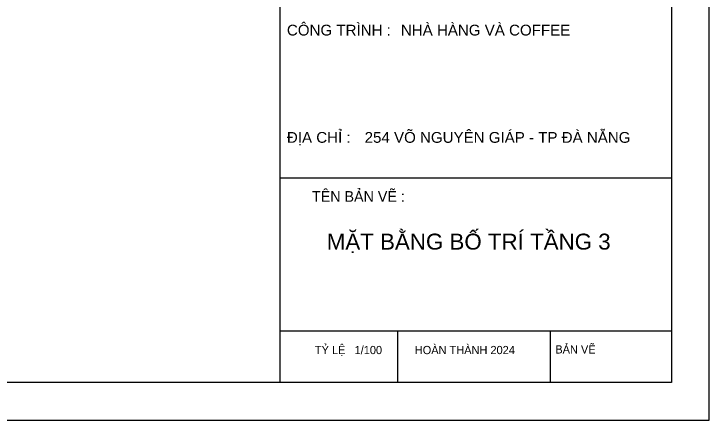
# Model space of a CAD drawing. Header units: millimetres. Extents: x 886808 to 1650903, y -1008069 to 230892.
# Drawn here: x 973532 to 999689, y -518690 to -503390 of the extents above; entities that cross this region are included whole.
import ezdxf

# ---------------------------------------------------------------- set-up
doc = ezdxf.new("R2010")
doc.units = ezdxf.units.MM
for name, color, linetype, lineweight in [('A-Wall', 113, 'Continuous', 30), ('Q - TEN PHONG', 7, 'Continuous', 18), ('Text', 250, 'Continuous', 25)]:
    doc.layers.add(name, color=color, linetype=linetype, lineweight=lineweight)
for name, color, linetype in [('CUA', 75, 'Continuous'), ('i_Chu', 9, 'Continuous'), ('TUONG', 1, 'Continuous')]:
    doc.layers.add(name, color=color, linetype=linetype)
doc.styles.add('a 1', font='')
doc.styles.add('Arial_6', font='arial.ttf', dxfattribs={"height": 1.327769})
doc.styles.add('DAT', font='')
doc.styles.get('a 1').set_extended_font_data('VNI-Avo')
doc.styles.get('DAT').set_extended_font_data('VNI-Helve')

msp = doc.modelspace()

# ---------------------------------------------------------------- linework, layer by layer
at = {"layer": 'A-Wall', "linetype": 'Continuous', "transparency": 33554636}
for p, q in [((983536.5, -460913.8), (983536.5, -517271.1)), ((998270.2, -460913.8), (998270.2, -517271.1)), ((998270.2, -517271.1), (918816.7, -517271.1))]:
    msp.add_line(p, q, dxfattribs=at)
at = {"layer": 'CUA', "color": 4, "transparency": 33554636}
for p, q in [((983536.3, -509559.7), (998270.2, -509559.7)), ((983536.3, -515322.5), (998270.2, -515322.5)), ((987965.4, -515322.5), (987965.4, -517271.1)), ((993705.7, -515322.5), (993705.7, -517271.1))]:
    msp.add_line(p, q, dxfattribs=at)
at = {"layer": 'Defpoints', "transparency": 33554636}
msp.add_lwpolyline([(915979, -518689.9), (999689.1, -518689.9), (999689.1, -459495), (915979, -459495)], close=True, dxfattribs=at)
at = {"layer": 'TUONG', "transparency": 33554636}
msp.add_line((998270.2, -460913.8), (998270.2, -517271.1), dxfattribs=at)

# ---------------------------------------------------------------- texts
at = {"layer": 'i_Chu', "transparency": 33554636, "style": 'Arial_6'}
for s, height, p in [('CÔNG TRÌNH :', 406.443, (983804.1, -504204.8)), ('NHÀ HÀNG VÀ COFFEE', 406.443, (988092.6, -504204.8)), ('ĐỊA CHỈ :', 406.44, (983804.1, -508245.8)), ('254 VÕ NGUYÊN GIÁP - TP ĐÀ NẴNG', 406.443, (986729, -508245.8))]:
    msp.add_text(s, height=height, dxfattribs=at).set_placement(p)
at = {"layer": 'Q - TEN PHONG', "transparency": 33554636, "insert": (990644.2, -511666.7), "char_height": 601.002, "width": 15887.146, "attachment_point": 2, "style": 'DAT'}
msp.add_mtext('{\\fArial|b0|i0|c0|p34;MẶT BẰNG BỐ TRÍ TẦNG 3}', dxfattribs=at)
at = {"layer": 'Text', "linetype": 'ByBlock', "lineweight": -2, "transparency": 33554636, "style": 'a 1'}
msp.add_text('TEÂN BAÛN VEÕ :', height=401.756, dxfattribs=at).set_placement((984747.8, -510466.7))
at = {"layer": 'Text', "color": 4, "linetype": 'ByBlock', "lineweight": -2, "transparency": 33554636, "style": 'a 1'}
for s, height, p in [('TYÛ LEÄ   1/100', 309.043, (984857.7, -516204.8)), ('HOAØN THAØNH 2024', 309.043, (988615.4, -516204.8)), ('BAÛN VEÕ', 309.04, (993902.7, -516181.6))]:
    msp.add_text(s, height=height, dxfattribs=at).set_placement(p)

doc.saveas('drawing.dxf')
